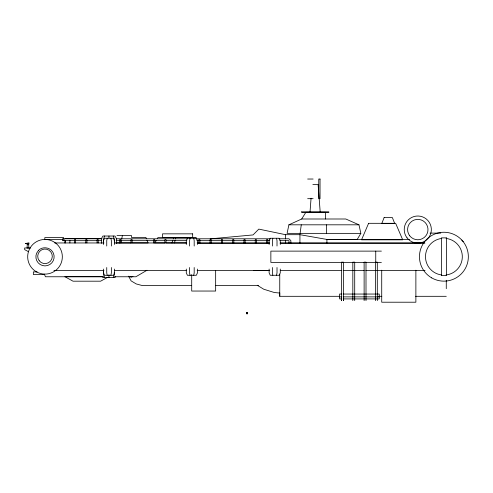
<?xml version="1.0" encoding="UTF-8"?>
<svg xmlns="http://www.w3.org/2000/svg" width="493" height="493" viewBox="0 0 493 493"><rect width="100%" height="100%" fill="white"/><g stroke="black" fill="none" stroke-linecap="round" stroke-linejoin="round"><path stroke-width="0.74" d="M339.609 296.311L279.753 296.311L279.753 274.157M325.411 218.997L325.417 212.298L305.857 212.298L301.685 218.997L288.904 224.814L287.086 233.362L360.839 233.362L358.972 224.814L345.803 218.997L301.685 218.997M341.52 299.078L341.52 300.668L341.52 262.153L343.405 262.153L343.405 300.668L343.405 299.078M375.746 262.424L375.746 251.122M246.882 313.246L247.092 312.433M247.122 312.722L247.061 313.967L247.03 313.258M247.184 312.772L247.166 313.252L247.085 312.482M310.023 211.99L311.065 198.248M27.368 243.702L27.029 248.004L28.908 248.004L28.569 243.702M300.101 233.362L301.272 224.814M246.993 313.936L247.135 313.117M107.203 238.261L106.741 240.658L106.741 246.025M110.9 275.285L111.363 272.888L111.363 267.514M190.027 238.261L189.565 240.658L189.565 246.025M193.724 275.285L194.187 272.888L194.187 267.514M272.851 238.261L272.389 240.658L272.389 246.025M276.548 275.285L277.011 272.888L277.011 267.514M121.346 240.695L120.89 242.92L131.36 242.92M121.648 239.21L122.4 235.494M174.442 242.926L175.144 240.245M175.496 238.902L175.847 237.564M171.971 242.926L172.833 240.245M173.271 238.902L173.702 237.564M104.676 236.024L103.61 238.711L103.61 243.326M113.217 277.516L114.284 274.829L114.284 272.524M115.584 276.444L114.986 277.516L102.908 277.516L102.304 276.444M156.238 240.541L154.876 242.926L164.539 242.926M157.261 238.754L157.945 237.564L196.3 237.564M360.839 233.362L357.098 239.635L326.569 239.635M146.963 270.269L135.877 276.764L114.407 276.764M107.529 277.374L100.634 281.189L73.013 281.189L64.866 276.684L102.347 276.684M246.839 313.129L246.925 312.71M132.999 276.419L131.089 277.226L130.072 276.351M210.24 238.865L253.051 234.927L258.807 229.109L285.509 234.68L299.935 234.68L326.914 239.444L409.597 239.444M27.053 243.32L25.365 243.456L27.053 243.862M30.739 247.967L24.65 247.985L24.65 249.618L28.6 251.757M307.657 179.033L313.123 179.033M312.858 184.505L318.102 184.505L320.191 211.99M307.657 198.673L313.123 198.673M288.904 224.814L358.972 224.814M430.001 233.115L440.736 233.115M116.983 235.494L131.434 235.494L131.434 237.416L145.879 237.416L146.439 238.797M65.569 238.507L102.026 238.507M101.607 238.785L62.475 238.785L62.475 240.664L101.607 240.664M116.2 238.785L187.617 238.785M196.06 238.785L270.552 238.785M279.001 238.785L288.978 238.785L290.864 240.664L290.864 243.215M62.888 239.506L44.808 239.506L44.808 237.62L63.64 237.62L63.64 238.877M116.2 240.664L164.576 240.664M166.116 240.664L186.847 240.664M196.83 240.664L269.782 240.664M279.765 240.664L288.978 240.664L288.978 243.215M116.003 242.92L120.193 242.92M186.527 242.926L166.024 242.926L166.005 239.61L164.878 239.61L164.878 242.994M54.692 242.957L103.968 242.957M114.752 242.957L186.36 242.957M197.138 242.957L269.517 242.957M280.295 242.957L424.282 242.957M416.597 243.086L424.911 243.086M198.013 243.215L269.486 243.215M280.166 243.215L416.53 243.215M381.385 251.122L270.86 251.122L270.86 262.424L381.385 262.424M253.815 270.454L269.776 270.454M53.922 270.589L103.968 270.589M114.752 270.589L186.36 270.589M197.138 270.589L269.517 270.589M280.295 270.589L341.895 270.589M343.43 270.589L364.222 270.589M365.763 270.589L425.052 270.589M37.123 271.883L33.358 271.883L33.358 274.521L44.653 274.521M103.672 276.764L45.399 276.764L44.407 274.163M191.666 285.626L142.539 285.626L136.185 283.919L131.089 280.862L128.605 276.172M215.466 285.626L258.455 285.626M341.865 294.05L339.578 294.05L339.578 298.906L341.865 298.906M343.393 294.05L379.253 294.05L379.253 298.906L343.393 298.906M378.747 296.311L381.816 296.311M415.581 296.311L446.276 296.311M339.578 296.878L341.865 296.878M343.393 296.878L379.253 296.878M279.432 293.015L274.305 292.515L263.737 289.225L257.284 285.274M246.851 312.741L246.845 313.197M461.812 240.079L463.272 241.656M146.994 240.171L148.11 242.92L132.118 242.92L132.112 239.61L130.978 239.61L130.978 242.994M113.217 236.024L114.284 238.711L114.284 241.015M104.676 277.516L103.61 274.829L103.61 270.99M276.548 238.261L277.011 240.658L277.011 246.025M272.851 275.285L272.389 272.888L272.389 267.514M193.724 238.261L194.187 240.658L194.187 246.025M190.027 275.285L189.565 272.888L189.565 267.514M110.9 238.261L111.363 240.658L111.363 246.025M107.203 275.285L106.741 272.888L106.741 267.514M446.276 280.277L446.276 288.701M415.876 270.207L415.876 302.215L381.718 302.215L381.718 270.207M377.305 300.668L377.305 262.153L375.42 262.153L375.42 300.668M366.003 300.668L366.003 262.153L364.124 262.153L364.124 300.668M354.707 300.668L354.707 262.153L352.822 262.153L352.822 300.668M326.914 239.444L326.914 243.215M326.594 224.814L326.594 233.362M310.602 211.824L310.602 212.532M299.935 234.68L299.935 243.215M285.509 234.68L285.509 238.945M285.509 240.368L285.509 243.215M280.277 244.491L280.277 240.658L279.161 238.261L270.238 238.261L269.123 240.658L269.123 244.491M280.277 269.049L280.277 272.888L279.161 275.285L270.238 275.285L269.123 272.888L269.123 269.049M279.753 292.928L279.753 296.311M267.699 242.994L267.699 239.61L266.571 239.61L266.571 242.994M256.403 242.994L256.403 239.61L255.269 239.61L255.269 242.994M245.101 242.994L245.101 239.61L243.973 239.61L243.973 242.994M233.805 242.994L233.805 239.61L232.671 239.61L232.671 242.994M222.503 242.994L222.503 239.61L221.375 239.61L221.375 242.994M215.657 270.337L215.657 291.043L191.703 291.043L191.703 274.607M211.207 242.994L211.207 239.61L210.073 239.61L210.073 242.994M199.905 242.994L199.905 239.61L198.778 239.61L198.778 242.994M197.453 244.491L197.453 240.658L196.337 238.261L187.414 238.261L186.299 240.658L186.299 244.491M197.453 269.049L197.453 272.888L196.337 275.285L187.414 275.285L186.299 272.888L186.299 269.049M154.71 242.994L154.71 239.61L153.576 239.61L153.576 242.994M120.81 242.994L120.81 239.61L119.682 239.61L119.682 242.994M116.49 243.326L116.49 238.711L114.986 236.024L102.908 236.024L101.398 238.711L101.398 243.326M114.629 244.491L114.629 240.658L113.513 238.261L104.59 238.261L103.475 240.658L103.475 244.491M114.629 269.049L114.629 272.888L113.513 275.285L104.59 275.285L103.475 272.888L103.475 269.049M108.947 236.024L108.947 238.039M108.947 274.829L108.947 277.516M98.212 242.994L98.212 239.61L97.084 239.61L97.084 242.994M86.916 242.994L86.916 239.61L85.782 239.61L85.782 242.994M75.614 242.994L75.614 239.61L74.486 239.61L74.486 242.994M69.895 240.307L69.895 242.981M65.569 240.307L65.569 242.981M64.842 240.307L64.842 242.981M63.979 238.785L63.979 240.664M446.048 238.433A18.395 18.395 0 0 1 446.048 274.977M441.759 274.977A18.395 18.395 0 0 1 441.759 238.433M301.716 211.824L301.716 212.532L328.813 212.532L328.813 211.824L301.716 211.824M384.133 217.555L381.859 223.366L394.64 223.366L392.366 217.555L384.133 217.555M368.604 223.317L361.535 239.826L402.713 239.826L395.651 223.317L368.604 223.317M38.559 250.321L36.587 253.279A9.12 9.12 0 0 0 45.011 265.893A9.12 9.12 0 0 0 53.441 253.279C51.056 247.498 42.971 245.89 38.559 250.321M28.908 242.994L27.029 243.148L27.029 244.035L28.908 244.183L28.908 242.994M320.037 179.033L318.749 179.033L318.749 198.673L320.037 198.673L320.037 179.033M192.671 233.842L162.536 233.842L162.536 237.608L192.671 237.608L192.671 233.842M446.405 237.872L441.401 237.872L441.401 275.538L446.405 275.538L446.405 237.872M27.053 243.591L25.365 243.591L27.053 243.591M409.695 235.777A10.205 10.205 0 0 0 427.221 233.472A10.205 10.205 0 0 0 416.462 219.453A10.205 10.205 0 0 0 409.695 235.777M407.033 237.823A13.557 13.557 0 0 0 430.321 234.754A13.557 13.557 0 0 0 416.024 216.125A13.557 13.557 0 0 0 407.033 237.823M39.224 260.772A7.296 7.296 0 0 0 51.753 259.121A7.296 7.296 0 0 0 44.062 249.094A7.296 7.296 0 0 0 39.224 260.772M36.346 271.779A17.323 17.323 0 0 0 62.34 256.773A17.323 17.323 0 0 0 36.346 241.767A17.323 17.323 0 0 0 36.346 271.779M431.677 277.873A24.447 24.447 0 0 0 468.35 256.705A24.447 24.447 0 0 0 431.677 235.531A24.447 24.447 0 0 0 431.677 277.873"/></g></svg>
